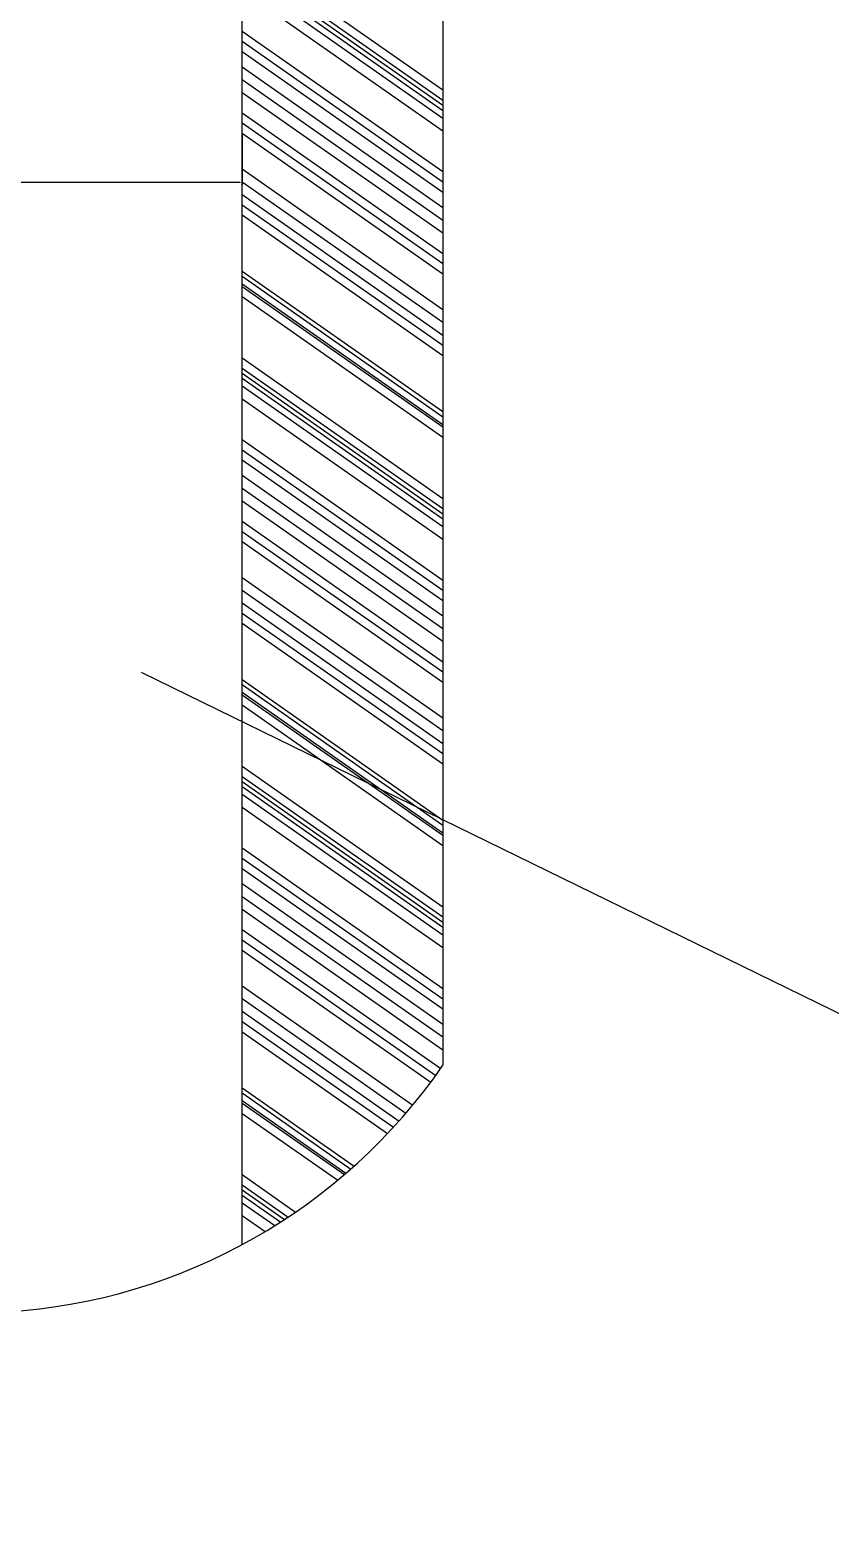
# Model space of a CAD drawing. Header units: millimetres. Extents: x 9612 to 23319, y 1863 to 14354.
# Drawn here: x 11740.6 to 11800.4, y 7829.5 to 7941.2 of the extents above; entities that cross this region are included whole.
import ezdxf

# ---------------------------------------------------------------- set-up
doc = ezdxf.new("R2010")
doc.units = ezdxf.units.MM
doc.header["$MEASUREMENT"] = 0
doc.styles.get("Standard").update_dxf_attribs({"font": 'arial.ttf'})
doc.dimstyles.get("Standard").update_dxf_attribs({"dimtxt": 0.18, "dimasz": 0.18, "dimexe": 0.18, "dimexo": 0.0625, "dimgap": 0.09, "dimtad": 0, "dimtih": 1, "dimtoh": 1, "dimdec": 4, "dimzin": 0, "dimdsep": 46, "dimtxsty": 'Standard', "dimcen": 0.09, "dimadec": 0, "dimazin": 0, "dimtfac": 1, "dimtdec": 4, "dimtofl": 0, "dimtmove": 0, "dimatfit": 3, "dimfxl": 1, "dimtolj": 1, "dimtzin": 0, "dimarcsym": 0})

# ---------------------------------------------------------------- blocks, each defined once
blk = doc.blocks.new('*D104')
at = {"color": 0, "lineweight": -2, "transparency": 16777216}
for p, q in [((11606.44, 7939.96), (11606.44, 7929.63)), ((11756.44, 7933.44), (11756.44, 7929.63)), ((11606.62, 7929.81), (11680.85, 7929.81)), ((11756.26, 7929.81), (11682.04, 7929.81))]:
    blk.add_line(p, q, dxfattribs=at)
at = {"color": 0, "transparency": 16777216}
for points in [[(11606.62, 7929.84), (11606.62, 7929.78), (11606.44, 7929.81)], [(11756.26, 7929.84), (11756.26, 7929.78), (11756.44, 7929.81)]]:
    blk.add_solid(points, dxfattribs=at)
at = {"layer": 'Defpoints', "color": 0, "transparency": 16777216}
for p in [(11606.44, 7940.02), (11756.44, 7933.5), (11606.44, 7929.81)]:
    blk.add_point(p, dxfattribs=at)
at = {"color": 0, "transparency": 16777216, "insert": (11681.44, 7929.81), "char_height": 0.18, "attachment_point": 5}
blk.add_mtext('\\A1;150.0000', dxfattribs=at)
blk = doc.blocks.new('*D108')
at = {"color": 0, "lineweight": -2, "transparency": 16777216}
for p, q in [((11681.44, 7926.12), (11681.44, 7926.3)), ((11681.35, 7926.21), (11681.53, 7926.21)), ((11936.98, 7801.2), (11748.98, 7893.17)), ((11937.16, 7801.2), (11936.98, 7801.2))]:
    blk.add_line(p, q, dxfattribs=at)
at = {"color": 0, "transparency": 16777216}
blk.add_solid([(11748.99, 7893.2), (11748.96, 7893.14), (11748.81, 7893.25)], dxfattribs=at)
at = {"layer": 'Defpoints', "color": 0, "transparency": 16777216}
for p in [(11614.07, 7959.17), (11748.81, 7893.25)]:
    blk.add_point(p, dxfattribs=at)
at = {"color": 0, "transparency": 16777216, "insert": (12022.26, 7801.2), "char_height": 0.18, "attachment_point": 5}
blk.add_mtext('\\A1;{\\H111.11111x;Stock Tube\\PID ∅150.0000}', dxfattribs=at)
blk = doc.blocks.new('ijkkkkkkkkk')
at = {"linetype": 'Continuous'}
for p, q in [((1281.09956, -100.80668), (1281.09956, 81.67291)), ((1296.09956, 81.67291), (1296.09956, -87.40516)), ((1281.09956, -4.01844), (1296.09956, -14.52155)), ((1281.09956, -4.78143), (1296.09956, -15.28454)), ((1281.09956, -5.16292), (1296.09956, -15.66603)), ((1281.09956, -5.54441), (1296.09956, -16.04752)), ((1281.09956, -6.11665), (1296.09956, -16.61976)), ((1281.09956, -7.07038), (1296.09956, -17.57349)), ((1281.09956, -10.12231), (1296.09956, -20.62543)), ((1281.09956, -10.8853), (1296.09956, -21.38841)), ((1281.09956, -11.64828), (1296.09956, -22.1514)), ((1281.09956, -12.79276), (1296.09956, -23.29587)), ((1281.09956, -13.74649), (1296.09956, -24.2496)), ((1281.09956, -14.70022), (1296.09956, -25.20333)), ((1281.09956, -16.22619), (1296.09956, -26.7293)), ((1281.09956, -16.98917), (1296.09956, -27.49228)), ((1281.09956, -17.75216), (1296.09956, -28.25527)), ((1281.09956, -20.4226), (1296.09956, -30.92571)), ((1281.09956, -21.37633), (1296.09956, -31.87944)), ((1281.09956, -22.33006), (1296.09956, -32.83317)), ((1281.09956, -22.33006), (1296.09956, -32.83317)), ((1281.09956, -23.09304), (1296.09956, -33.59616)), ((1281.09956, -23.85603), (1296.09956, -34.35914)), ((1281.09956, -28.05244), (1296.09956, -38.55555)), ((1281.09956, -28.43393), (1296.09956, -38.93705)), ((1281.09956, -29.00617), (1296.09956, -39.50928)), ((1281.09956, -29.19692), (1296.09956, -39.70003)), ((1281.09956, -29.9599), (1296.09956, -40.46301)), ((1281.09956, -29.9599), (1296.09956, -40.46301)), ((1281.09956, -34.53781), (1296.09956, -45.04092)), ((1281.09956, -35.30079), (1296.09956, -45.8039)), ((1281.09956, -35.68228), (1296.09956, -46.1854)), ((1281.09956, -36.06377), (1296.09956, -46.56689)), ((1281.09956, -36.63601), (1296.09956, -47.13913)), ((1281.09956, -37.58974), (1296.09956, -48.09286)), ((1281.09956, -40.64168), (1296.09956, -51.14479)), ((1281.09956, -41.40466), (1296.09956, -51.90778)), ((1281.09956, -42.16765), (1296.09956, -52.67076)), ((1281.09956, -43.31212), (1296.09956, -53.81524)), ((1281.09956, -44.26585), (1296.09956, -54.76897)), ((1281.09956, -45.21958), (1296.09956, -55.7227)), ((1281.09956, -46.74555), (1296.09956, -57.24867)), ((1281.09956, -47.50854), (1296.09956, -58.01165)), ((1281.09956, -48.27152), (1296.09956, -58.77463)), ((1281.09956, -50.94196), (1296.09956, -61.44508)), ((1281.09956, -51.89569), (1296.09956, -62.39881)), ((1281.09956, -52.84942), (1296.09956, -63.35254)), ((1281.09956, -52.84942), (1296.09956, -63.35254)), ((1281.09956, -53.61241), (1296.09956, -64.11552)), ((1281.09956, -54.37539), (1296.09956, -64.87851)), ((1281.09956, -58.57181), (1296.09956, -69.07492)), ((1281.09956, -58.9533), (1296.09956, -69.45641)), ((1281.09956, -59.52554), (1296.09956, -70.02865)), ((1281.09956, -59.71628), (1296.09956, -70.2194)), ((1281.09956, -60.47927), (1296.09956, -70.98238)), ((1281.09956, -60.47927), (1296.09956, -70.98238)), ((1281.09956, -65.05717), (1296.09956, -75.56028)), ((1281.09956, -65.82016), (1296.09956, -76.32327)), ((1281.09956, -66.20165), (1296.09956, -76.70476)), ((1281.09956, -66.58314), (1296.09956, -77.08625)), ((1281.09956, -67.15538), (1296.09956, -77.65849)), ((1281.09956, -68.10911), (1296.09956, -78.61222)), ((1281.09956, -71.16104), (1296.09956, -81.66416)), ((1281.09956, -71.92403), (1296.09956, -82.42714)), ((1281.09956, -72.68701), (1296.09956, -83.19013)), ((1281.09956, -73.83149), (1296.09956, -84.3346)), ((1281.09956, -74.78522), (1296.09956, -85.28833)), ((1281.09956, -75.73895), (1296.09956, -86.24206)), ((1281.09956, -77.26492), (1295.92954, -87.64898)), ((1281.09956, -78.0279), (1295.56657, -88.15782)), ((1281.09956, -78.79089), (1295.19616, -88.66143)), ((1281.09956, -81.46133), (1293.84089, -90.38291)), ((1281.09956, -82.41506), (1293.3346, -90.98213)), ((1281.09956, -83.36879), (1292.81649, -91.57308)), ((1281.09956, -83.36879), (1292.81649, -91.57308)), ((1281.09956, -84.13177), (1292.39346, -92.03985)), ((1281.09956, -84.89476), (1291.96278, -92.50127)), ((1281.09956, -89.09117), (1289.45497, -94.94169)), ((1281.09956, -89.47266), (1289.21508, -95.15522)), ((1281.09956, -90.0449), (1288.85145, -95.47284)), ((1281.09956, -90.23565), (1288.72923, -95.578)), ((1281.09956, -90.99863), (1288.23518, -95.99505)), ((1281.09956, -90.99863), (1288.23518, -95.99505)), ((1281.09956, -95.57654), (1285.09274, -98.37259)), ((1281.09956, -96.33952), (1284.53811, -98.74722)), ((1281.09956, -96.72101), (1284.25734, -98.93212)), ((1281.09956, -97.1025), (1283.97425, -99.11539)), ((1281.09956, -97.67474), (1283.5452, -99.3872)), ((1281.09956, -98.62847), (1282.81814, -99.83184))]:
    blk.add_line(p, q, dxfattribs=at)
blk.add_ellipse((1260.75838, -62.94397), major_axis=(-30.39201, 30.39201), ratio=1, start_param=2.420759113, end_param=3.321556651, dxfattribs=at)
dim = blk.add_diameter_dim_2p(p1=(1138.72942, 7.91304), p2=(1273.46969, -58.00403), text='{\\H111.11111x;Stock Tube\\PID <>}', dimstyle='Standard')
dim.commit()
dim.dimension.update_dxf_attribs({"geometry": '*D108', "text_midpoint": (1546.9173, -150.05682), "dimtype": 131, "insert": (-10475.34511, -7951.25402)})
dim = blk.add_linear_dim(base=(1131.09956, -21.44478), p1=(1281.09956, -17.75216), p2=(1131.09956, -11.23332), angle=180, dimstyle='Standard')
dim.commit()
dim.dimension.update_dxf_attribs({"geometry": '*D104', "text_midpoint": (1206.09956, -21.44478), "dimtype": 128, "insert": (-10475.34511, -7951.25402)})

msp = doc.modelspace()

# ---------------------------------------------------------------- block references
msp.add_blockref('ijkkkkkkkkk', (10475.34511, 7951.25402))

doc.saveas('drawing.dxf')
